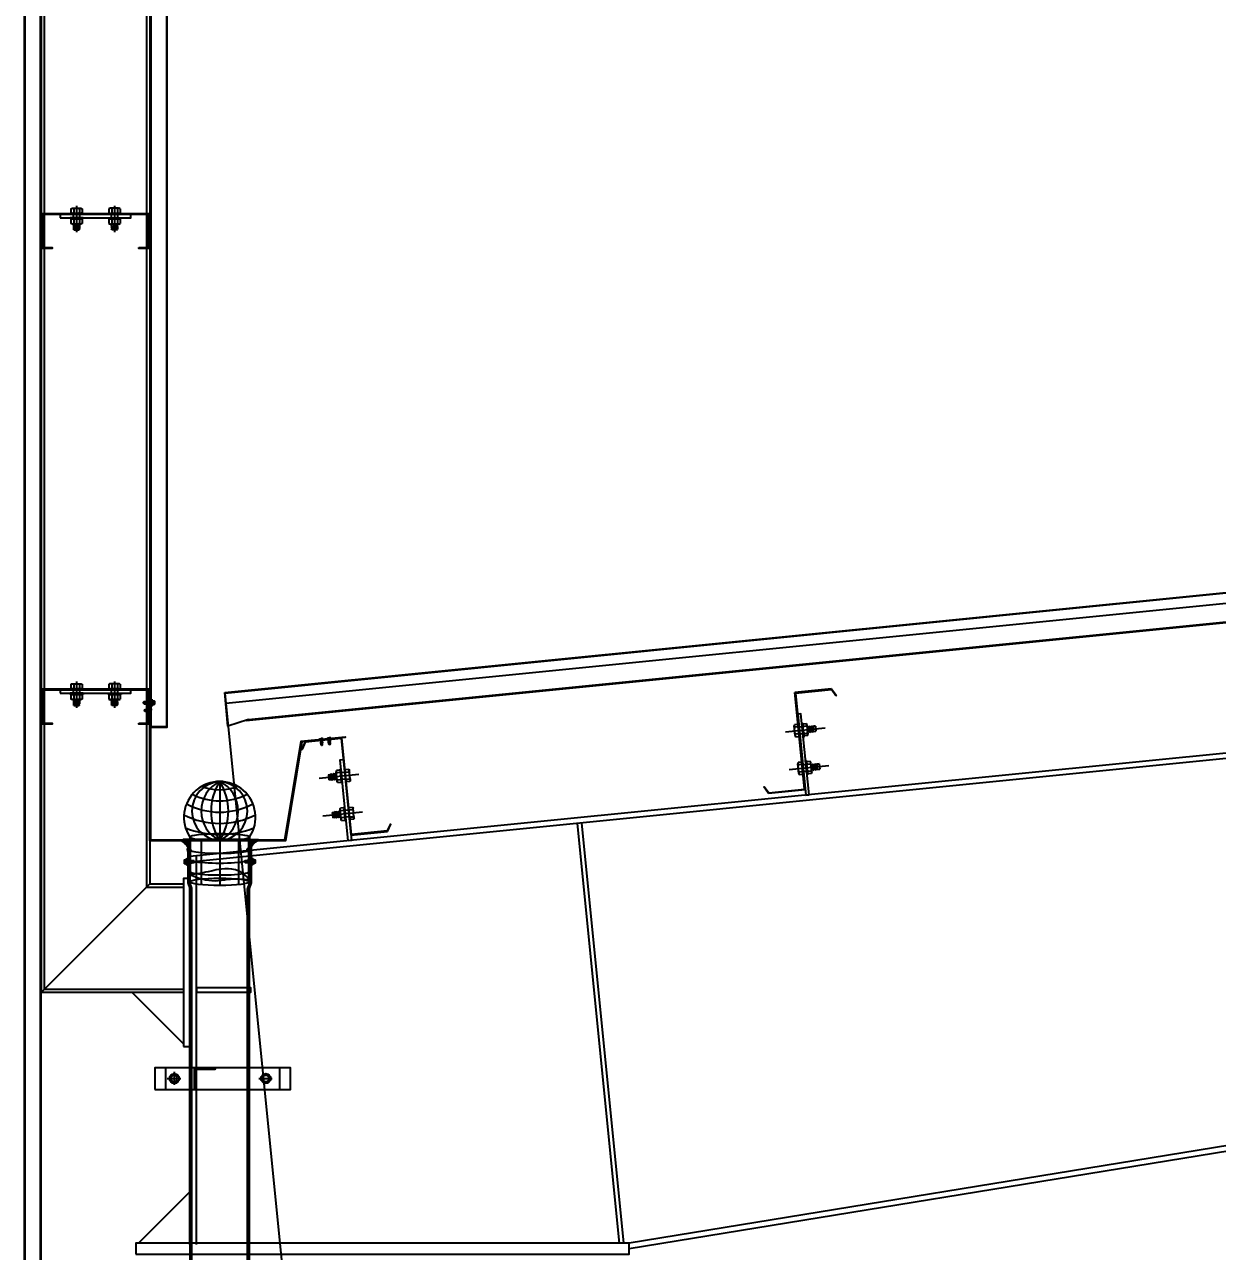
# Model space of a CAD drawing. Header units: inches. Extents: x 315041 to 662841, y -45540 to -35018.
# Drawn here: x 331554.58 to 331576.58, y -36423.78 to -36401.16 of the extents above; entities that cross this region are included whole.
import ezdxf

# ---------------------------------------------------------------- set-up
doc = ezdxf.new("R2010")
doc.units = ezdxf.units.IN
doc.header["$MEASUREMENT"] = 0
doc.linetypes.add('CENTER2', pattern=[28.575, 19.05, -3.175, 3.175, -3.175])
doc.linetypes.add('DASHED2', pattern=[9.525, 6.35, -3.175])
for name, color, linetype in [('2', 2, 'Continuous'), ('251', 251, 'Continuous'), ('2NET-VE', 8, 'Continuous'), ('3', 3, 'Continuous'), ('5', 5, 'Continuous'), ('7', 7, 'Continuous'), ('8', 8, 'Continuous'), ('DIM', 8, 'Continuous'), ('DOWNPOUT', 52, 'Continuous'), ('flashing', 6, 'Continuous'), ('GIANG', 1, 'Continuous'), ('ROOFING', 4, 'Continuous'), ('STRUCTURE', 1, 'Continuous')]:
    doc.layers.add(name, color=color, linetype=linetype)
doc.styles.add('ST1', font='times.ttf', dxfattribs={"width": 0.7})
doc.dimstyles.new('100', dxfattribs={"dimtxt": 3, "dimasz": 1.5, "dimexe": 1, "dimexo": 0, "dimgap": 1, "dimtad": 1, "dimdec": 0, "dimlfac": 100, "dimzin": 0, "dimdsep": 46, "dimtxsty": 'ST1', "dimblk": 'OBLIQUE', "dimcen": 1, "dimdle": 1, "dimclrd": 8, "dimclre": 8, "dimclrt": 3, "dimadec": 0, "dimazin": 0, "dimtfac": 1, "dimtdec": 0, "dimtix": 1, "dimtmove": 1, "dimatfit": 3, "dimfxl": 0, "dimtfill": 1, "dimtolj": 1, "dimtzin": 0, "dimlwd": -1, "dimlwe": -1, "dimarcsym": 1})

# ---------------------------------------------------------------- blocks, each defined once
blk = doc.blocks.new('*U220')
at = {"layer": '251'}
h = blk.add_hatch(color=256, dxfattribs=at)
h.paths.add_polyline_path([(-0.053, -0.04), (-0.053, -0.043, -0.192582), (-0.048, -0.029, -0.192582), (-0.053, -0.014)])
h.paths.add_polyline_path([(-0.053, 0.014, -0.192582), (-0.048, 0.029, -0.192582), (-0.053, 0.043)])
h = blk.add_hatch(color=256, dxfattribs=at)
h.paths.add_polyline_path([(0.056, -0.04), (0.056, -0.043, -0.192582), (0.062, -0.029, -0.192582), (0.056, -0.014)])
h.paths.add_polyline_path([(0.056, 0.014, -0.192582), (0.062, 0.029, -0.192582), (0.056, 0.043)])
at = {"layer": '5', "linetype": 'CENTER2', "ltscale": 0.2}
blk.add_line((-0.077, 0), (0.194, 0), dxfattribs=at)
at = {"layer": '8'}
for p, q in [((-0.053, 0.04), (-0.053, -0.04)), ((-0.048, 0.058), (-0.006, 0.058)), ((-0.048, 0.029), (-0.006, 0.029)), ((0, 0.043), (0, -0.043)), ((0.044, 0.033), (0, 0.033)), ((0.044, -0.066), (0.044, 0.066)), ((0.044, 0.066), (0.056, 0.066)), ((0.056, -0.066), (0.056, 0.066)), ((0.056, 0.04), (0.056, -0.04)), ((0.062, 0.058), (0.103, 0.058)), ((0.062, 0.029), (0.103, 0.029)), ((0.109, 0.043), (0.109, -0.043)), ((0.117, 0.033), (0.109, 0.033)), ((0.121, 0.027), (0.117, 0.033)), ((0.117, 0.033), (0.117, -0.017)), ((0.117, -0.017), (0.121, 0.027)), ((0.127, 0.033), (0.121, 0.027)), ((0.131, 0.027), (0.127, 0.033)), ((0.164, 0.03), (0.161, 0.027)), ((0.169, 0.027), (0.164, 0.03)), ((0.166, -0.027), (0.167, 0)), ((0.169, 0), (0.167, 0)), ((0.167, 0), (0.169, 0)), ((0.169, 0.027), (0.169, -0.027)), ((-0.048, -0.029), (-0.006, -0.029)), ((-0.048, -0.029), (-0.006, -0.029)), ((-0.048, -0.058), (-0.006, -0.058)), ((0.044, -0.033), (0, -0.033)), ((0.044, -0.066), (0.056, -0.066)), ((0.062, -0.029), (0.103, -0.029)), ((0.062, -0.029), (0.103, -0.029)), ((0.062, -0.058), (0.103, -0.058)), ((0.12, -0.033), (0.109, -0.033)), ((0.126, -0.027), (0.12, -0.033)), ((0.16, -0.033), (0.156, -0.027)), ((0.166, -0.027), (0.16, -0.033)), ((0.166, -0.027), (0.169, -0.027))]:
    blk.add_line(p, q, dxfattribs=at)
for points in [[(0.136, -0.027), (0.13, -0.033), (0.126, -0.027), (0.131, 0.027), (0.137, 0.033), (0.141, 0.027)], [(0.146, -0.027), (0.14, -0.033), (0.136, -0.027), (0.141, 0.027), (0.147, 0.033), (0.151, 0.027)], [(0.156, -0.027), (0.15, -0.033), (0.146, -0.027), (0.151, 0.027), (0.157, 0.033), (0.161, 0.027)]]:
    blk.add_lwpolyline(points, close=True, dxfattribs=at)
for centre, start, end in [((-0.032, 0.043), 136.3972, 223.6028), ((-0.032, 0.014), 136.3972, 180), ((-0.021, 0.043), 316.3972, 43.6028), ((-0.021, 0.014), 0, 43.6028), ((0.077, 0.043), 136.3972, 223.6028), ((0.077, 0.014), 136.3972, 180), ((0.088, 0.043), 316.3972, 43.6028), ((0.088, 0.014), 0, 43.6028), ((-0.032, -0.014), 180, 223.6028), ((-0.032, -0.043), 136.3972, 223.6028), ((-0.021, -0.014), 316.3972, 0), ((-0.021, -0.043), 316.3972, 43.6028), ((0.077, -0.014), 180, 223.6028), ((0.077, -0.043), 136.3972, 223.6028), ((0.088, -0.014), 316.3972, 0), ((0.088, -0.043), 316.3972, 43.6028)]:
    blk.add_arc(centre, 0.0209, start, end, dxfattribs=at)
blk = doc.blocks.new('*U221')
at = {"layer": '251'}
h = blk.add_hatch(color=256, dxfattribs=at)
h.paths.add_polyline_path([(-0.053, -0.04), (-0.053, -0.043, -0.192582), (-0.048, -0.029, -0.192582), (-0.053, -0.014)])
h.paths.add_polyline_path([(-0.053, 0.014, -0.192582), (-0.048, 0.029, -0.192582), (-0.053, 0.043)])
h = blk.add_hatch(color=256, dxfattribs=at)
h.paths.add_polyline_path([(0.056, -0.04), (0.056, -0.043, -0.192582), (0.062, -0.029, -0.192582), (0.056, -0.014)])
h.paths.add_polyline_path([(0.056, 0.014, -0.192582), (0.062, 0.029, -0.192582), (0.056, 0.043)])
at = {"layer": '5', "linetype": 'CENTER2', "ltscale": 0.2}
blk.add_line((-0.077, 0), (0.194, 0), dxfattribs=at)
at = {"layer": '8'}
for p, q in [((-0.053, 0.04), (-0.053, -0.04)), ((-0.048, 0.058), (-0.006, 0.058)), ((-0.048, 0.029), (-0.006, 0.029)), ((0, 0.043), (0, -0.043)), ((0.044, 0.033), (0, 0.033)), ((0.044, -0.066), (0.044, 0.066)), ((0.044, 0.066), (0.056, 0.066)), ((0.056, -0.066), (0.056, 0.066)), ((0.056, 0.04), (0.056, -0.04)), ((0.062, 0.058), (0.103, 0.058)), ((0.062, 0.029), (0.103, 0.029)), ((0.109, 0.043), (0.109, -0.043)), ((0.117, 0.033), (0.109, 0.033)), ((0.121, 0.027), (0.117, 0.033)), ((0.117, 0.033), (0.117, -0.017)), ((0.117, -0.017), (0.121, 0.027)), ((0.127, 0.033), (0.121, 0.027)), ((0.131, 0.027), (0.127, 0.033)), ((0.164, 0.03), (0.161, 0.027)), ((0.169, 0.027), (0.164, 0.03)), ((0.166, -0.027), (0.167, 0)), ((0.169, 0), (0.167, 0)), ((0.167, 0), (0.169, 0)), ((0.169, 0.027), (0.169, -0.027)), ((-0.048, -0.029), (-0.006, -0.029)), ((-0.048, -0.029), (-0.006, -0.029)), ((-0.048, -0.058), (-0.006, -0.058)), ((0.044, -0.033), (0, -0.033)), ((0.044, -0.066), (0.056, -0.066)), ((0.062, -0.029), (0.103, -0.029)), ((0.062, -0.029), (0.103, -0.029)), ((0.062, -0.058), (0.103, -0.058)), ((0.12, -0.033), (0.109, -0.033)), ((0.126, -0.027), (0.12, -0.033)), ((0.16, -0.033), (0.156, -0.027)), ((0.166, -0.027), (0.16, -0.033)), ((0.166, -0.027), (0.169, -0.027))]:
    blk.add_line(p, q, dxfattribs=at)
for points in [[(0.136, -0.027), (0.13, -0.033), (0.126, -0.027), (0.131, 0.027), (0.137, 0.033), (0.141, 0.027)], [(0.146, -0.027), (0.14, -0.033), (0.136, -0.027), (0.141, 0.027), (0.147, 0.033), (0.151, 0.027)], [(0.156, -0.027), (0.15, -0.033), (0.146, -0.027), (0.151, 0.027), (0.157, 0.033), (0.161, 0.027)]]:
    blk.add_lwpolyline(points, close=True, dxfattribs=at)
for centre, start, end in [((-0.032, 0.043), 136.3972, 223.6028), ((-0.032, 0.014), 136.3972, 180), ((-0.021, 0.043), 316.3972, 43.6028), ((-0.021, 0.014), 0, 43.6028), ((0.077, 0.043), 136.3972, 223.6028), ((0.077, 0.014), 136.3972, 180), ((0.088, 0.043), 316.3972, 43.6028), ((0.088, 0.014), 0, 43.6028), ((-0.032, -0.014), 180, 223.6028), ((-0.032, -0.043), 136.3972, 223.6028), ((-0.021, -0.014), 316.3972, 0), ((-0.021, -0.043), 316.3972, 43.6028), ((0.077, -0.014), 180, 223.6028), ((0.077, -0.043), 136.3972, 223.6028), ((0.088, -0.014), 316.3972, 0), ((0.088, -0.043), 316.3972, 43.6028)]:
    blk.add_arc(centre, 0.0209, start, end, dxfattribs=at)
blk = doc.blocks.new('*U222')
at = {"layer": '251'}
h = blk.add_hatch(color=256, dxfattribs=at)
h.paths.add_polyline_path([(-0.053, -0.04), (-0.053, -0.043, -0.192582), (-0.048, -0.029, -0.192582), (-0.053, -0.014)])
h.paths.add_polyline_path([(-0.053, 0.014, -0.192582), (-0.048, 0.029, -0.192582), (-0.053, 0.043)])
h = blk.add_hatch(color=256, dxfattribs=at)
h.paths.add_polyline_path([(0.056, -0.04), (0.056, -0.043, -0.192582), (0.062, -0.029, -0.192582), (0.056, -0.014)])
h.paths.add_polyline_path([(0.056, 0.014, -0.192582), (0.062, 0.029, -0.192582), (0.056, 0.043)])
at = {"layer": '5', "linetype": 'CENTER2', "ltscale": 0.2}
blk.add_line((-0.077, 0), (0.194, 0), dxfattribs=at)
at = {"layer": '8'}
for p, q in [((-0.053, 0.04), (-0.053, -0.04)), ((-0.048, 0.058), (-0.006, 0.058)), ((-0.048, 0.029), (-0.006, 0.029)), ((0, 0.043), (0, -0.043)), ((0.044, 0.033), (0, 0.033)), ((0.044, -0.066), (0.044, 0.066)), ((0.044, 0.066), (0.056, 0.066)), ((0.056, -0.066), (0.056, 0.066)), ((0.056, 0.04), (0.056, -0.04)), ((0.062, 0.058), (0.103, 0.058)), ((0.062, 0.029), (0.103, 0.029)), ((0.109, 0.043), (0.109, -0.043)), ((0.117, 0.033), (0.109, 0.033)), ((0.121, 0.027), (0.117, 0.033)), ((0.117, 0.033), (0.117, -0.017)), ((0.117, -0.017), (0.121, 0.027)), ((0.127, 0.033), (0.121, 0.027)), ((0.131, 0.027), (0.127, 0.033)), ((0.164, 0.03), (0.161, 0.027)), ((0.169, 0.027), (0.164, 0.03)), ((0.166, -0.027), (0.167, 0)), ((0.169, 0), (0.167, 0)), ((0.167, 0), (0.169, 0)), ((0.169, 0.027), (0.169, -0.027)), ((-0.048, -0.029), (-0.006, -0.029)), ((-0.048, -0.029), (-0.006, -0.029)), ((-0.048, -0.058), (-0.006, -0.058)), ((0.044, -0.033), (0, -0.033)), ((0.044, -0.066), (0.056, -0.066)), ((0.062, -0.029), (0.103, -0.029)), ((0.062, -0.029), (0.103, -0.029)), ((0.062, -0.058), (0.103, -0.058)), ((0.12, -0.033), (0.109, -0.033)), ((0.126, -0.027), (0.12, -0.033)), ((0.16, -0.033), (0.156, -0.027)), ((0.166, -0.027), (0.16, -0.033)), ((0.166, -0.027), (0.169, -0.027))]:
    blk.add_line(p, q, dxfattribs=at)
for points in [[(0.136, -0.027), (0.13, -0.033), (0.126, -0.027), (0.131, 0.027), (0.137, 0.033), (0.141, 0.027)], [(0.146, -0.027), (0.14, -0.033), (0.136, -0.027), (0.141, 0.027), (0.147, 0.033), (0.151, 0.027)], [(0.156, -0.027), (0.15, -0.033), (0.146, -0.027), (0.151, 0.027), (0.157, 0.033), (0.161, 0.027)]]:
    blk.add_lwpolyline(points, close=True, dxfattribs=at)
for centre, start, end in [((-0.032, 0.043), 136.3972, 223.6028), ((-0.032, 0.014), 136.3972, 180), ((-0.021, 0.043), 316.3972, 43.6028), ((-0.021, 0.014), 0, 43.6028), ((0.077, 0.043), 136.3972, 223.6028), ((0.077, 0.014), 136.3972, 180), ((0.088, 0.043), 316.3972, 43.6028), ((0.088, 0.014), 0, 43.6028), ((-0.032, -0.014), 180, 223.6028), ((-0.032, -0.043), 136.3972, 223.6028), ((-0.021, -0.014), 316.3972, 0), ((-0.021, -0.043), 316.3972, 43.6028), ((0.077, -0.014), 180, 223.6028), ((0.077, -0.043), 136.3972, 223.6028), ((0.088, -0.014), 316.3972, 0), ((0.088, -0.043), 316.3972, 43.6028)]:
    blk.add_arc(centre, 0.0209, start, end, dxfattribs=at)
blk = doc.blocks.new('*U223')
at = {"layer": '251'}
h = blk.add_hatch(color=256, dxfattribs=at)
h.paths.add_polyline_path([(-0.053, -0.04), (-0.053, -0.043, -0.192582), (-0.048, -0.029, -0.192582), (-0.053, -0.014)])
h.paths.add_polyline_path([(-0.053, 0.014, -0.192582), (-0.048, 0.029, -0.192582), (-0.053, 0.043)])
h = blk.add_hatch(color=256, dxfattribs=at)
h.paths.add_polyline_path([(0.056, -0.04), (0.056, -0.043, -0.192582), (0.062, -0.029, -0.192582), (0.056, -0.014)])
h.paths.add_polyline_path([(0.056, 0.014, -0.192582), (0.062, 0.029, -0.192582), (0.056, 0.043)])
at = {"layer": '5', "linetype": 'CENTER2', "ltscale": 0.2}
blk.add_line((-0.077, 0), (0.194, 0), dxfattribs=at)
at = {"layer": '8'}
for p, q in [((-0.053, 0.04), (-0.053, -0.04)), ((-0.048, 0.058), (-0.006, 0.058)), ((-0.048, 0.029), (-0.006, 0.029)), ((0, 0.043), (0, -0.043)), ((0.044, 0.033), (0, 0.033)), ((0.044, -0.066), (0.044, 0.066)), ((0.044, 0.066), (0.056, 0.066)), ((0.056, -0.066), (0.056, 0.066)), ((0.056, 0.04), (0.056, -0.04)), ((0.062, 0.058), (0.103, 0.058)), ((0.062, 0.029), (0.103, 0.029)), ((0.109, 0.043), (0.109, -0.043)), ((0.117, 0.033), (0.109, 0.033)), ((0.121, 0.027), (0.117, 0.033)), ((0.117, 0.033), (0.117, -0.017)), ((0.117, -0.017), (0.121, 0.027)), ((0.127, 0.033), (0.121, 0.027)), ((0.131, 0.027), (0.127, 0.033)), ((0.164, 0.03), (0.161, 0.027)), ((0.169, 0.027), (0.164, 0.03)), ((0.166, -0.027), (0.167, 0)), ((0.169, 0), (0.167, 0)), ((0.167, 0), (0.169, 0)), ((0.169, 0.027), (0.169, -0.027)), ((-0.048, -0.029), (-0.006, -0.029)), ((-0.048, -0.029), (-0.006, -0.029)), ((-0.048, -0.058), (-0.006, -0.058)), ((0.044, -0.033), (0, -0.033)), ((0.044, -0.066), (0.056, -0.066)), ((0.062, -0.029), (0.103, -0.029)), ((0.062, -0.029), (0.103, -0.029)), ((0.062, -0.058), (0.103, -0.058)), ((0.12, -0.033), (0.109, -0.033)), ((0.126, -0.027), (0.12, -0.033)), ((0.16, -0.033), (0.156, -0.027)), ((0.166, -0.027), (0.16, -0.033)), ((0.166, -0.027), (0.169, -0.027))]:
    blk.add_line(p, q, dxfattribs=at)
for points in [[(0.136, -0.027), (0.13, -0.033), (0.126, -0.027), (0.131, 0.027), (0.137, 0.033), (0.141, 0.027)], [(0.146, -0.027), (0.14, -0.033), (0.136, -0.027), (0.141, 0.027), (0.147, 0.033), (0.151, 0.027)], [(0.156, -0.027), (0.15, -0.033), (0.146, -0.027), (0.151, 0.027), (0.157, 0.033), (0.161, 0.027)]]:
    blk.add_lwpolyline(points, close=True, dxfattribs=at)
for centre, start, end in [((-0.032, 0.043), 136.3972, 223.6028), ((-0.032, 0.014), 136.3972, 180), ((-0.021, 0.043), 316.3972, 43.6028), ((-0.021, 0.014), 0, 43.6028), ((0.077, 0.043), 136.3972, 223.6028), ((0.077, 0.014), 136.3972, 180), ((0.088, 0.043), 316.3972, 43.6028), ((0.088, 0.014), 0, 43.6028), ((-0.032, -0.014), 180, 223.6028), ((-0.032, -0.043), 136.3972, 223.6028), ((-0.021, -0.014), 316.3972, 0), ((-0.021, -0.043), 316.3972, 43.6028), ((0.077, -0.014), 180, 223.6028), ((0.077, -0.043), 136.3972, 223.6028), ((0.088, -0.014), 316.3972, 0), ((0.088, -0.043), 316.3972, 43.6028)]:
    blk.add_arc(centre, 0.0209, start, end, dxfattribs=at)
blk = doc.blocks.new('HFR-1')
at = {"layer": 'STRUCTURE', "color": 1, "linetype": 'Continuous'}
for p, q in [((-5.5, 0), (5.5, 0)), ((-5.2, 0.8), (-3.4, 1.5)), ((5.2, 0.8), (3.4, 1.5)), ((-2.4, -1.2), (-3, -1.6)), ((-3, -1.6), (-2.4, -1.9)), ((-2.4, -1.9), (-3, -2.3)), ((-3, -2.3), (-2.4, -2.6)), ((-2.4, -2.6), (-3, -3)), ((-3, -3), (-2.4, -3.3)), ((-2.4, -3.3), (-3, -3.7)), ((-3, -3.7), (-2.4, -4.1)), ((-2.4, -4.1), (-3, -4.4)), ((-3, -4.4), (-2.4, -4.8)), ((-2.4, -4.8), (-3, -5.1)), ((-3, -5.1), (-2.4, -5.5)), ((-2.4, -5.5), (-3, -5.8)), ((-3, -5.8), (-2.4, -6.2)), ((-2.4, -6.2), (-3, -6.6)), ((-3, -6.6), (-2.4, -6.9)), ((-2.4, -6.9), (-3, -7.3)), ((-3, -7.3), (-2.4, -7.6)), ((-2.4, -7.6), (-3, -8)), ((-3, -8), (-2.4, -8.3)), ((-2.4, -8.3), (-3, -8.7)), ((-3, -8.7), (-2.4, -9)), ((-2.4, -9), (-3, -9.4)), ((-3, -9.4), (-2.4, -9.7)), ((-2.4, -9.7), (-3, -10.1)), ((-3, -10.1), (-2.4, -10.5)), ((-2.4, -10.5), (-3, -10.8)), ((-3, -10.8), (-2.4, -11.2)), ((-2.4, -11.2), (-3, -11.5)), ((-3, -11.5), (-2.4, -11.9)), ((-2.9, -1.6), (2.9, -1.4)), ((-2.9, -2.3), (2.9, -2.1)), ((-2.9, -3), (2.9, -2.8)), ((-2.9, -3.7), (2.9, -3.6)), ((-2.9, -4.4), (2.9, -4.3)), ((-2.9, -5.1), (2.9, -5)), ((-2.9, -5.9), (2.9, -5.7)), ((-2.9, -6.6), (2.9, -6.4)), ((-2.9, -7.3), (2.9, -7.1)), ((-2.9, -8), (2.9, -7.8)), ((-2.9, -8.7), (2.9, -8.5)), ((-2.9, -9.4), (2.9, -9.2)), ((-2.9, -10.1), (1.5, -10)), ((-2.9, -10.8), (1.3, -10.7)), ((-2.9, -11.5), (0.9, -11.4)), ((-2.5, -17.4), (-2.5, -11.8)), ((-2.5, -17.4), (-2, -16.7)), ((-2.5, -17.4), (-0.2, -19.7)), ((2.4, -1.1), (-2.4, -1.2)), ((2.4, -1.8), (-2.4, -1.9)), ((-2.4, -1.9), (2.4, -1.8)), ((-2.4, -2.6), (2.4, -2.5)), ((2.4, -2.5), (-2.4, -2.6)), ((-2.4, -3.3), (2.4, -3.2)), ((2.4, -3.2), (-2.4, -3.3)), ((-2.4, -4.1), (2.4, -3.9)), ((2.4, -3.9), (-2.4, -4.1)), ((-2.4, -4.8), (2.4, -4.6)), ((2.4, -4.6), (-2.4, -4.8)), ((-2.4, -5.5), (2.4, -5.3)), ((2.4, -5.3), (-2.4, -5.5)), ((-2.4, -6.2), (2.4, -6)), ((2.4, -6), (-2.4, -6.2)), ((-2.4, -6.9), (2.4, -6.8)), ((2.4, -6.8), (-2.4, -6.9)), ((-2.4, -7.6), (2.4, -7.5)), ((2.4, -7.5), (-2.4, -7.6)), ((-2.4, -8.3), (2.4, -8.2)), ((2.4, -8.2), (-2.4, -8.3)), ((-2.4, -9), (2.4, -8.9)), ((2.4, -8.9), (-2.4, -9)), ((-2.4, -9.7), (2.4, -9.6)), ((2.4, -9.6), (-2.4, -9.7)), ((1.4, -10.3), (-2.4, -10.5)), ((-2.4, -10.5), (1.4, -10.3)), ((-2.4, -11.2), (1.1, -11.1)), ((1.1, -11.1), (-2.4, -11.2)), ((-2.4, -11.9), (0.4, -11.8)), ((-1, -16.7), (0.2, -19.7)), ((0.1, -19.4), (1.2, -17.3)), ((0.2, -19.7), (2.5, -17.4)), ((1.6, -16.1), (2.3, -10.2)), ((2.2, -10), (2.9, -10)), ((2.2, -11), (2.4, -11)), ((2.4, -11), (2.2, -11)), ((2.2, -11.4), (2.9, -11.4)), ((2.2, -11.7), (2.4, -11.7)), ((2.4, -10.3), (2.3, -10.3)), ((2.3, -10.3), (2.4, -10.3)), ((2.3, -10.7), (2.9, -10.7)), ((2.9, -1.4), (2.4, -1.1)), ((2.4, -1.8), (2.9, -1.4)), ((2.9, -2.1), (2.4, -1.8)), ((2.4, -2.5), (2.9, -2.1)), ((2.9, -2.8), (2.4, -2.5)), ((2.4, -3.2), (2.9, -2.8)), ((2.9, -3.6), (2.4, -3.2)), ((2.4, -3.9), (2.9, -3.6)), ((2.9, -4.3), (2.4, -3.9)), ((2.4, -4.6), (2.9, -4.3)), ((2.9, -5), (2.4, -4.6)), ((2.4, -5.3), (2.9, -5)), ((2.9, -5.7), (2.4, -5.3)), ((2.4, -6), (2.9, -5.7)), ((2.9, -6.4), (2.4, -6)), ((2.4, -6.8), (2.9, -6.4)), ((2.9, -7.1), (2.4, -6.8)), ((2.4, -7.5), (2.9, -7.1)), ((2.9, -7.8), (2.4, -7.5)), ((2.4, -8.2), (2.9, -7.8)), ((2.9, -8.5), (2.4, -8.2)), ((2.4, -8.9), (2.9, -8.5)), ((2.9, -9.2), (2.4, -8.9)), ((2.4, -9.6), (2.9, -9.2)), ((2.9, -10), (2.4, -9.6)), ((2.4, -10.3), (2.9, -10)), ((2.9, -10.7), (2.4, -10.3)), ((2.4, -11), (2.9, -10.7)), ((2.9, -11.4), (2.4, -11)), ((2.4, -11.7), (2.9, -11.4)), ((2.5, -17.4), (2.5, -11.7))]:
    blk.add_line(p, q, dxfattribs=at)
at = {"layer": 'STRUCTURE', "color": 1, "linetype": 'Continuous', "ltscale": 8}
for p in [(-3.4, 1.5), (3.4, 1.5)]:
    blk.add_line(p, (0, 1.5), dxfattribs=at)
at = {"layer": 'STRUCTURE', "color": 1, "linetype": 'DASHED2'}
for p in [(-1.9, 1.5), (1.9, 1.5)]:
    blk.add_line(p, (0, 0), dxfattribs=at)
at = {"layer": 'STRUCTURE', "color": 1, "linetype": 'Continuous', "ltscale": 8}
for centre, start, end in [((-4.7, 0.2), 130.41, 194.8062), ((4.7, 0.2), 345.1938, 49.59)]:
    blk.add_arc(centre, 0.801, start, end, dxfattribs=at)
at = {"layer": 'STRUCTURE', "color": 1, "linetype": 'Continuous'}
for centre, radius, start, end in [((-7.3, -9), 9.14, 58.065, 78.8402), ((5.1, -3.8), 3.83, 84.2039, 134.3621), ((-1.5, -17.1), 0.59, 34.2302, 144.5641), ((0, -19.4), 0.331, 231.6348, 305.4287), ((-0.5, -10.1), 1.93, 296.6041, 355.3922), ((-0.6, -16), 2.2, 324.0048, 357.8268), ((1.9, -10.3), 0.444, 15.9762, 172.6971)]:
    blk.add_arc(centre, radius, start, end, dxfattribs=at)
blk = doc.blocks.new('Short_Self_drilling')
at = {"layer": 'STRUCTURE', "color": 1, "linetype": 'Continuous'}
for p, q in [((6.4, 1.7), (-6.4, 1.7)), ((5.1, 3.8), (-5.1, 3.8)), ((-2.6, 2.9), (-5.1, 2.9)), ((-3.4, 3.8), (-3.4, 6.8)), ((3, 7.2), (-3, 7.2)), ((2.6, 2.9), (-2.6, 2.9)), ((-2.1, 2.8), (-2.1, 2.9)), ((6.3, 0), (0, 0)), ((2.2, 2.8), (2.2, 2.9)), ((2.2, -0.5), (2.2, 0)), ((5.1, 2.9), (2.6, 2.9)), ((3.4, 3.8), (3.4, 6.8)), ((3, -1.2), (-2.7, -0.2)), ((3, -2.7), (-2.7, -1.8)), ((3, -4.2), (-2.7, -3.3)), ((3, -5.8), (-2.7, -4.8)), ((3, -7.3), (-2.7, -6.3)), ((-1.9, -8), (-2.7, -7.9)), ((-2.1, -1.4), (-2.1, -0.9)), ((-2.1, -2.9), (-2.1, -2.4)), ((-2.1, -4.4), (-2.1, -3.9)), ((-2.1, -6), (-2.1, -5.4)), ((-2.1, -7.5), (-2.1, -7)), ((-2.1, -12.3), (-2.1, -8.5)), ((3, -8.8), (-1.1, -8.1)), ((2.1, -12.3), (2.1, -9.1)), ((2.2, -2), (2.2, -1.5)), ((2.2, -3.6), (2.2, -3)), ((2.2, -5.1), (2.2, -4.6)), ((2.2, -6.6), (2.2, -6.1)), ((2.2, -8.1), (2.2, -7.6))]:
    blk.add_line(p, q, dxfattribs=at)
blk.add_lwpolyline([(6.4, 1.3), (6.4, 1.7), (2.1, 2.8), (-2.1, 2.8), (-6.4, 1.7), (-6.4, 1.3)], close=True, dxfattribs=at)
for points in [[(-6.4, 1.3, -0.088869), (-6.3, 0), (0, 0)], [(-0.1, 3.8), (-0.3, 6.2, 0.338878), (-3.1, 6.2), (-3.3, 3.8)], [(3.3, 3.8), (3.1, 6.2, 0.338878), (0.3, 6.2), (0.1, 3.8)], [(2.1, -12.3), (0.2, -14.2, -0.333596), (-0.2, -14.2), (-2.1, -12.3)], [(-0.1, -14), (-1, -12.2, -0.148657), (-1.4, -11.2), (-2, -7.7, -0.815006), (-1.2, -7.8, 0.150833), (-0.8, -8.7)], [(2.1, -12.3), (1.7, -11.7, 0.52242), (0.9, -11.7), (-0.2, -14.2)]]:
    blk.add_lwpolyline(points, format="xyb", dxfattribs=at)
for points in [[(3, -1.2), (2.2, -1.5), (-2.1, -0.8), (-2.7, -0.2), (-2.4, 0)], [(3, -2.7), (2.2, -3), (-2.1, -2.4), (-2.7, -1.8), (-2.1, -1.4), (2.2, -2), (3, -2.7)], [(3, -4.2), (2.2, -4.6), (-2.1, -3.9), (-2.7, -3.3), (-2.1, -2.9), (2.2, -3.6), (3, -4.2)], [(3, -5.8), (2.2, -6.1), (-2.1, -5.4), (-2.7, -4.8), (-2.1, -4.4), (2.2, -5.1), (3, -5.8)], [(3, -7.3), (2.2, -7.6), (-2.1, -7), (-2.7, -6.3), (-2.1, -6), (2.2, -6.6), (3, -7.3)], [(-1.8, -8.5), (-2.1, -8.5), (-2.7, -7.9), (-2.1, -7.5), (-1.8, -7.5)], [(-1.3, -7.6), (2.2, -8.1), (3, -8.8)], [(-1.2, 0), (2.2, -0.5), (3, -1.2)], [(3, -8.8), (2.2, -9.1), (-0.8, -8.7)]]:
    blk.add_lwpolyline(points, dxfattribs=at)
for centre, radius, start, end in [((-5, 3.3), 0.455, 109.7949, 250.2674), ((-3, 6.8), 0.429, 90.0311, 180.0311), ((3, 6.8), 0.429, 0.0311, 90.0311), ((5.1, 3.3), 0.435, 279.7276, 80.3347), ((10, 0.2), 3.74, 162.2963, 182.6103)]:
    blk.add_arc(centre, radius, start, end, dxfattribs=at)
blk = doc.blocks.new('*U235')
at = {"layer": '2NET-VE', "ltscale": 0.5}
for p, q in [((0, 8.3), (9.5, 8.3)), ((22.9, 7.4), (22.9, 7.4)), ((0, -8.3), (9.5, -8.3)), ((22.9, -7.4), (22.9, -7.4))]:
    blk.add_line(p, q, dxfattribs=at)
at = {"layer": '7', "linetype": 'Continuous'}
for p, q in [((21.9, 6.4), (23.1, 7.7)), ((22.3, -6.4), (23.8, 6.4)), ((23.1, 7.7), (23.8, 6.4)), ((23.8, 6.4), (25.1, 7.7)), ((24.3, -6.4), (25.8, 6.4)), ((25.1, 7.7), (25.8, 6.4)), ((25.8, 6.4), (27, 7.7)), ((26.2, -6.4), (27.7, 6.4)), ((27, 7.7), (27.7, 6.4)), ((27.7, 6.4), (28.9, 7.7)), ((28.1, -6.4), (29.6, 6.4)), ((28.9, 7.7), (29.6, 6.4)), ((29.6, 6.4), (30.9, 7.7)), ((30.1, -6.4), (31.6, 6.4)), ((30.1, -6.4), (31.6, 6.4)), ((30.9, 7.7), (31.6, 6.4)), ((31.6, 6.4), (32.8, 7.7)), ((32, -6.4), (33.5, 6.4)), ((32.8, 7.7), (33.5, 6.4)), ((33.5, 6.4), (34.7, 7.7)), ((33.9, -6.4), (35.4, 6.4)), ((33.9, -6.4), (35.4, 6.4)), ((33.9, -6.4), (35.4, 6.4)), ((34.7, 7.7), (35.4, 6.4)), ((35.4, 6.4), (36.7, 7.7)), ((35.9, -6.4), (37.4, 6.4)), ((36.7, 7.7), (37.4, 6.4)), ((41.9, 6.4), (37.4, 6.4)), ((41.9, 6.4), (41.9, -6.4)), ((22.1, -6.4), (21.7, -6.4)), ((22.3, -6.4), (21.9, -6.4)), ((22.3, -6.4), (23.1, -7.7)), ((23.1, -7.7), (24.3, -6.4)), ((24.3, -6.4), (25, -7.7)), ((25, -7.7), (26.2, -6.4)), ((26.2, -6.4), (26.9, -7.7)), ((26.9, -7.7), (28.1, -6.4)), ((28.1, -6.4), (28.9, -7.7)), ((28.9, -7.7), (30.1, -6.4)), ((30.1, -6.4), (30.8, -7.7)), ((30.8, -7.7), (32, -6.4)), ((32, -6.4), (32.7, -7.7)), ((32.7, -7.7), (33.9, -6.4)), ((33.9, -6.4), (34.7, -7.7)), ((34.7, -7.7), (35.9, -6.4)), ((35.9, -6.4), (41.9, -6.4))]:
    blk.add_line(p, q, dxfattribs=at)
at = {"layer": '8', "linetype": 'Continuous'}
for p, q in [((-10.2, 8.8), (-10.2, 11.9)), ((-10.2, -11.9), (-10.2, 11.9)), ((-0.9, 14.9), (-9.3, 14.9)), ((-1.4, 8.8), (-8.9, 8.8)), ((0, 8.8), (0, 11.9)), ((0, -11.9), (0, 11.9)), ((9.5, -17.6), (9.5, 17.6)), ((9.5, 17.6), (11.4, 17.6)), ((11.4, -17.6), (11.4, 17.6)), ((11.4, 8.8), (11.4, 11.9)), ((11.4, -11.9), (11.4, 11.9)), ((12.3, 14.9), (20.7, 14.9)), ((12.8, 8.8), (20.3, 8.8)), ((21.7, 8.8), (21.7, 11.9)), ((21.7, -11.9), (21.7, 11.9)), ((-10.2, -8.8), (-10.2, -11.9)), ((-9.3, -14.9), (-0.9, -14.9)), ((-1.4, -8.8), (-8.9, -8.8)), ((0, -8.8), (0, -11.9)), ((9.5, -17.6), (11.4, -17.6)), ((11.4, -8.8), (11.4, -11.9)), ((20.7, -14.9), (12.3, -14.9)), ((12.8, -8.8), (20.3, -8.8)), ((21.7, -8.8), (21.7, -11.9))]:
    blk.add_line(p, q, dxfattribs=at)
at = {"layer": '8', "ltscale": 10}
blk.add_line((-32.8, 0), (65.5, 0), dxfattribs=at)
at = {"layer": '8', "linetype": 'Continuous'}
for centre, radius, start, end in [((-4.7, 11.9), 5.58, 146.602, 180), ((-6.1, 11.9), 4.1, 180, 228.5476), ((-6.1, 5.7), 4.1, 131.4524, 180), ((-4.1, 11.9), 4.1, 311.4524, 0), ((-4.1, 5.7), 4.1, 0, 48.5476), ((-5.6, 11.9), 5.58, 0, 33.398), ((17, 11.9), 5.58, 146.602, 180), ((15.5, 11.9), 4.1, 180, 228.5476), ((15.5, 5.7), 4.1, 131.4524, 180), ((17.6, 11.9), 4.1, 311.4524, 0), ((17.6, 5.7), 4.1, 0, 48.5476), ((16.1, 11.9), 5.58, 0, 33.398), ((-6.1, -5.7), 4.1, 180, 228.5476), ((-6.1, -11.9), 4.1, 131.4524, 180), ((-4.7, -11.9), 5.58, 180, 213.398), ((-4.1, -5.7), 4.1, 311.4524, 0), ((-4.1, -11.9), 4.1, 0, 48.5476), ((-5.6, -11.9), 5.58, 326.602, 0), ((15.5, -5.7), 4.1, 180, 228.5476), ((15.5, -11.9), 4.1, 131.4524, 180), ((17, -11.9), 5.58, 180, 213.398), ((17.6, -5.7), 4.1, 311.4524, 0), ((17.6, -11.9), 4.1, 0, 48.5476), ((16.1, -11.9), 5.58, 326.602, 0)]:
    blk.add_arc(centre, radius, start, end, dxfattribs=at)
blk = doc.blocks.new('*U234')
at = {"layer": '2NET-VE', "ltscale": 0.5}
for p, q in [((0, 8.3), (9.5, 8.3)), ((22.9, 7.4), (22.9, 7.4)), ((0, -8.3), (9.5, -8.3)), ((22.9, -7.4), (22.9, -7.4))]:
    blk.add_line(p, q, dxfattribs=at)
at = {"layer": '7', "linetype": 'Continuous'}
for p, q in [((21.9, 6.4), (23.1, 7.7)), ((22.3, -6.4), (23.8, 6.4)), ((23.1, 7.7), (23.8, 6.4)), ((23.8, 6.4), (25.1, 7.7)), ((24.3, -6.4), (25.8, 6.4)), ((25.1, 7.7), (25.8, 6.4)), ((25.8, 6.4), (27, 7.7)), ((26.2, -6.4), (27.7, 6.4)), ((27, 7.7), (27.7, 6.4)), ((27.7, 6.4), (28.9, 7.7)), ((28.1, -6.4), (29.6, 6.4)), ((28.9, 7.7), (29.6, 6.4)), ((29.6, 6.4), (30.9, 7.7)), ((30.1, -6.4), (31.6, 6.4)), ((30.1, -6.4), (31.6, 6.4)), ((30.9, 7.7), (31.6, 6.4)), ((31.6, 6.4), (32.8, 7.7)), ((32, -6.4), (33.5, 6.4)), ((32.8, 7.7), (33.5, 6.4)), ((33.5, 6.4), (34.7, 7.7)), ((33.9, -6.4), (35.4, 6.4)), ((33.9, -6.4), (35.4, 6.4)), ((33.9, -6.4), (35.4, 6.4)), ((34.7, 7.7), (35.4, 6.4)), ((35.4, 6.4), (36.7, 7.7)), ((35.9, -6.4), (37.4, 6.4)), ((36.7, 7.7), (37.4, 6.4)), ((41.9, 6.4), (37.4, 6.4)), ((41.9, 6.4), (41.9, -6.4)), ((22.1, -6.4), (21.7, -6.4)), ((22.3, -6.4), (21.9, -6.4)), ((22.3, -6.4), (23.1, -7.7)), ((23.1, -7.7), (24.3, -6.4)), ((24.3, -6.4), (25, -7.7)), ((25, -7.7), (26.2, -6.4)), ((26.2, -6.4), (26.9, -7.7)), ((26.9, -7.7), (28.1, -6.4)), ((28.1, -6.4), (28.9, -7.7)), ((28.9, -7.7), (30.1, -6.4)), ((30.1, -6.4), (30.8, -7.7)), ((30.8, -7.7), (32, -6.4)), ((32, -6.4), (32.7, -7.7)), ((32.7, -7.7), (33.9, -6.4)), ((33.9, -6.4), (34.7, -7.7)), ((34.7, -7.7), (35.9, -6.4)), ((35.9, -6.4), (41.9, -6.4))]:
    blk.add_line(p, q, dxfattribs=at)
at = {"layer": '8', "linetype": 'Continuous'}
for p, q in [((-10.2, 8.8), (-10.2, 11.9)), ((-10.2, -11.9), (-10.2, 11.9)), ((-0.9, 14.9), (-9.3, 14.9)), ((-1.4, 8.8), (-8.9, 8.8)), ((0, 8.8), (0, 11.9)), ((0, -11.9), (0, 11.9)), ((9.5, -17.6), (9.5, 17.6)), ((9.5, 17.6), (11.4, 17.6)), ((11.4, -17.6), (11.4, 17.6)), ((11.4, 8.8), (11.4, 11.9)), ((11.4, -11.9), (11.4, 11.9)), ((12.3, 14.9), (20.7, 14.9)), ((12.8, 8.8), (20.3, 8.8)), ((21.7, 8.8), (21.7, 11.9)), ((21.7, -11.9), (21.7, 11.9)), ((-10.2, -8.8), (-10.2, -11.9)), ((-9.3, -14.9), (-0.9, -14.9)), ((-1.4, -8.8), (-8.9, -8.8)), ((0, -8.8), (0, -11.9)), ((9.5, -17.6), (11.4, -17.6)), ((11.4, -8.8), (11.4, -11.9)), ((20.7, -14.9), (12.3, -14.9)), ((12.8, -8.8), (20.3, -8.8)), ((21.7, -8.8), (21.7, -11.9))]:
    blk.add_line(p, q, dxfattribs=at)
at = {"layer": '8', "ltscale": 10}
blk.add_line((-32.8, 0), (65.5, 0), dxfattribs=at)
at = {"layer": '8', "linetype": 'Continuous'}
for centre, radius, start, end in [((-4.7, 11.9), 5.58, 146.602, 180), ((-6.1, 11.9), 4.1, 180, 228.5476), ((-6.1, 5.7), 4.1, 131.4524, 180), ((-4.1, 11.9), 4.1, 311.4524, 0), ((-4.1, 5.7), 4.1, 0, 48.5476), ((-5.6, 11.9), 5.58, 0, 33.398), ((17, 11.9), 5.58, 146.602, 180), ((15.5, 11.9), 4.1, 180, 228.5476), ((15.5, 5.7), 4.1, 131.4524, 180), ((17.6, 11.9), 4.1, 311.4524, 0), ((17.6, 5.7), 4.1, 0, 48.5476), ((16.1, 11.9), 5.58, 0, 33.398), ((-6.1, -5.7), 4.1, 180, 228.5476), ((-6.1, -11.9), 4.1, 131.4524, 180), ((-4.7, -11.9), 5.58, 180, 213.398), ((-4.1, -5.7), 4.1, 311.4524, 0), ((-4.1, -11.9), 4.1, 0, 48.5476), ((-5.6, -11.9), 5.58, 326.602, 0), ((15.5, -5.7), 4.1, 180, 228.5476), ((15.5, -11.9), 4.1, 131.4524, 180), ((17, -11.9), 5.58, 180, 213.398), ((17.6, -5.7), 4.1, 311.4524, 0), ((17.6, -11.9), 4.1, 0, 48.5476), ((16.1, -11.9), 5.58, 326.602, 0)]:
    blk.add_arc(centre, radius, start, end, dxfattribs=at)
blk = doc.blocks.new('XM150')
at = {"layer": '2', "ltscale": 0.015}
for p, q in [((68.9, 180), (0.9, 180)), ((0.9, 1.1), (0.9, 180)), ((2, 178.9), (2, 0)), ((2, 178.9), (68.3, 178.9)), ((75.4, 166.5), (68.3, 178.9)), ((68.9, 180), (76.4, 167)), ((76.4, 167), (75.4, 166.5)), ((-73.5, 13), (-72.5, 13.5)), ((-66, 0), (-73.5, 13)), ((-72.5, 13.5), (-65.4, 1.1)), ((2, 0), (-66, 0)), ((-65.4, 1.1), (0.9, 1.1))]:
    blk.add_line(p, q, dxfattribs=at)
at = {"layer": '5'}
blk.add_lwpolyline([(8, -10), (8, 140), (2, 140), (2, -10), (8, -10)], close=True, dxfattribs=at)
at = {"layer": 'GIANG', "xscale": 0.7499999999999999, "yscale": 0.7499999999999999, "zscale": 0.7499999999999999}
for name, p in [('*U235', (0.9, 110)), ('*U234', (0.9, 40))]:
    blk.add_blockref(name, p, dxfattribs=at)
blk = doc.blocks.new('*U240')
at = {"layer": '2', "xscale": 0.008333333333333337, "yscale": 0.008333333333333337, "zscale": 0.008333333333333337, "rotation": 8.530765610063296}
blk.add_blockref('XM150', (0.118, -0.699), dxfattribs=at)
blk = doc.blocks.new('*U241')
at = {"layer": '2', "color": 0, "linetype": 'ByBlock', "lineweight": -2, "transparency": 16777216}
blk.add_blockref('*U240', (0, 0), dxfattribs=at)
blk = doc.blocks.new('RIVET')
at = {"color": 8}
for p, q in [((-3.9, 1.1), (-4.2, 0)), ((-4.2, 0), (-3.9, -1.1)), ((-3.9, -1.1), (-3.9, 1.1)), ((-3.5, -1.3), (-3.5, 1.3)), ((-1, -1.2), (-1, 1.3)), ((-1, 1.3), (-0.1, 1.3)), ((0, 1.3), (0, 2.4)), ((0, -1.3), (0, 1.3)), ((0.1, 2.5), (0.1, 2.5)), ((0.1, 2.5), (0.7, 1.4)), ((0.1, -2.5), (0.1, 2.5)), ((0.7, 1.1), (0.7, -1.1)), ((0.9, 0.7), (0.7, 0.7)), ((0.9, -0.7), (0.9, 0.7)), ((-0.1, -1.2), (-1, -1.2)), ((0, -2.4), (0, -1.3)), ((0.7, -1.4), (0.1, -2.5)), ((0.1, -2.5), (0.1, -2.5)), ((0.9, -0.7), (0.7, -0.7))]:
    blk.add_line(p, q, dxfattribs=at)
for centre, radius, start, end in [((-3.4, 0.7), 0.634, 101.5667, 142.2309), ((-2.5, -0.1), 1.78, 64.6352, 125.2369), ((-0.9, 3), 1.71, 240.4783, 268.3625), ((-0.1, 1.3), 0.0625, 270, 0), ((0.1, 2.4), 0.0625, 90, 180), ((0.1, 2.4), 0.0625, 26.5651, 90), ((0.1, 1.1), 0.625, 0, 26.5651), ((5.4, 0.6), 4.45, 179.0778, 187.9518), ((5.8, -0.6), 4.85, 172.415, 180.5555), ((-3.4, -0.7), 0.634, 217.7691, 258.4333), ((-2.5, 0.1), 1.78, 234.7631, 295.3648), ((-0.9, -3), 1.71, 91.6375, 119.5217), ((-0.1, -1.3), 0.0625, 0, 90), ((0.1, -2.4), 0.0625, 180, 270), ((0.1, -2.4), 0.0625, 270, 333.4349), ((0.1, -1.1), 0.625, 333.4349, 0)]:
    blk.add_arc(centre, radius, start, end, dxfattribs=at)
blk = doc.blocks.new('A$C074D4DC8')
at = {"color": 9}
for p, q in [((80, 232.2), (80, 100)), ((13.2, 108.1), (13.2, 8.1)), ((38.4, 101.8), (38.4, 1.8)), ((80, 100), (80, 0)), ((121.6, 101.8), (121.6, 1.8)), ((146.8, 108.1), (146.8, 8.1))]:
    blk.add_line(p, q, dxfattribs=at)
for centre, radius, start, end in [((80, 152.2), 80, 326.5995, 213.4005), ((84.2, 166.1), 66.2, 93.6886, 266.3114), ((112.4, 166.1), 73.6, 116.1115, 243.8885), ((80, 318.7), 105, 247.6912, 292.3088), ((183.7, 166.1), 123, 147.491, 212.509), ((-23.7, 166.1), 123, 327.491, 32.509), ((47.6, 166.1), 73.6, 296.1115, 63.8885), ((75.7, 166.1), 66.2, 273.6886, 86.3114), ((80, 318.7), 130, 241.9999, 298.0001), ((80, 318.7), 155, 241.4707, 298.5293), ((80, 318.7), 180, 243.6718, 296.3282), ((80, 318.7), 205, 248.1186, 291.8814)]:
    blk.add_arc(centre, radius, start, end, dxfattribs=at)
for centre in [(80, 108.1), (80, 8.1)]:
    blk.add_ellipse(centre, major_axis=(-66.8, 0), ratio=0.12167, dxfattribs=at)
for centre in [(80, 79.9), (80, 58.1), (80, 31.6)]:
    blk.add_ellipse(centre, major_axis=(-66.8, 0), ratio=0.12167, start_param=0, end_param=3.141593, dxfattribs=at)
blk = doc.blocks.new('PHEU THU NUOC')
at = {"color": 8}
blk.add_line((312268.65, -34593.71), (312298.08, -34593.71), dxfattribs=at)
for points in [[(312268.65, -34613.62), (312268.65, -34593.71), (312264, -34593.71), (312264, -34593.95), (312268.41, -34593.95), (312268.41, -34613.9)], [(312298.08, -34611.73), (312298.08, -34593.71), (312301.66, -34593.71), (312301.66, -34593.95), (312298.32, -34593.95), (312298.32, -34611.77)]]:
    blk.add_lwpolyline(points, dxfattribs=at)
blk.add_open_spline([(312268.41, -34613.9), (312273.09, -34608.52), (312281.23, -34607.66), (312290.79, -34610.54), (312296.65, -34611.33), (312298.32, -34611.55)], degree=3, knots=[0, 0, 0, 0, 20.015853, 34.788778, 40.675458, 40.675458, 40.675458, 40.675458], dxfattribs=at)
blk.add_spline([(312298.32, -34611.55), (312285.73, -34614.49), (312279.24, -34613.76), (312268.41, -34613.9)], degree=3, dxfattribs=at)
blk = doc.blocks.new('*U238')
at = {"layer": '2', "xscale": 0.008333333333333335, "yscale": 0.008333333333333335, "zscale": 0.008333333333333335, "rotation": 5.710593137616317}
blk.add_blockref('XM150', (0.083, -0.704), dxfattribs=at)
blk = doc.blocks.new('*U239')
at = {"layer": 'DIM', "color": 0, "linetype": 'ByBlock', "lineweight": -2, "transparency": 16777216}
blk.add_blockref('*U238', (-89.553, -8.955), dxfattribs=at)
blk = doc.blocks.new('_Oblique')
at = {"color": 0, "linetype": 'ByBlock', "lineweight": -2}
blk.add_line((-0.5, -0.5), (0.5, 0.5), dxfattribs=at)
blk = doc.blocks.new('*D787')
at = {"color": 8, "linetype": 'Continuous', "transparency": 16777216}
for p, q in [((331623.452, -36406.959), (331625.235, -36424.764)), ((331558.275, -36413.487), (331560.058, -36431.291)), ((331558.963, -36430.396), (331626.13, -36423.669))]:
    blk.add_line(p, q, dxfattribs=at)
at = {"layer": 'Defpoints', "color": 0, "transparency": 16777216}
for p in [(331623.452, -36406.959), (331558.275, -36413.487), (331625.135, -36423.769)]:
    blk.add_point(p, dxfattribs=at)
at = {"color": 8, "transparency": 16777216, "xscale": 1.5, "yscale": 1.5, "zscale": 1.5}
for p, rotation in [((331625.135, -36423.769), 5.719278145171502), ((331559.958, -36430.296), 185.7192781451715)]:
    blk.add_blockref('_Oblique', p, dxfattribs=dict(at, rotation=rotation))
at = {"color": 3, "transparency": 16777216, "insert": (331592.294, -36424.512), "char_height": 3, "attachment_point": 5, "rotation": 5.7193, "style": 'ST1', "bg_fill": 3, "box_fill_scale": 1.25, "bg_fill_color": 256, "bg_fill_true_color": 13158600, "bg_fill_transparency": 11360224}
blk.add_mtext('\\A1;TLS1=6550MM', dxfattribs=at)

msp = doc.modelspace()

# ---------------------------------------------------------------- hatches: boundary and pattern name
h = msp.add_hatch()
h.set_pattern_fill('ANSI31', color=1, scale=0.15, style=0)
h.set_pattern_definition([(45, (321128.094796, -35250.253114), (-0.013258252147, 0.013258252147), [])])
edge = h.paths.add_edge_path()
edge.add_line((331558.1119, -36420.3943), (331557.7119, -36420.3943))
edge.add_line((331557.7119, -36420.3943), (331557.7119, -36420.7943))
edge.add_arc((331557.7119, -36420.7643), 0.03, 270, 360)
edge.add_line((331557.7419, -36420.7643), (331557.7419, -36420.4243))
edge.add_line((331557.7419, -36420.4243), (331558.0819, -36420.4243))
edge.add_arc((331558.0819, -36420.3943), 0.03, 270, 360)
at = {"layer": '2'}
h = msp.add_hatch(color=142, dxfattribs=at)
edge = h.paths.add_edge_path()
edge.add_arc((331557.259, -36416.551), 0.412, 35.51709, 56.04186)
edge.add_line((331557.4892, -36416.2092), (331557.5944, -36416.2092))
edge.add_line((331557.5944, -36416.2092), (331557.5944, -36416.3116))
h = msp.add_hatch(color=142, dxfattribs=at)
edge = h.paths.add_edge_path()
edge.add_arc((331557.259, -36416.5598), 0.412, 35.51709, 56.04186)
edge.add_line((331557.4892, -36416.2181), (331557.5944, -36416.2181))
edge.add_line((331557.5944, -36416.2181), (331557.5944, -36416.3205))
h = msp.add_hatch(color=142, dxfattribs=at)
edge = h.paths.add_edge_path()
edge.add_arc((331559.1011, -36416.551), 0.412, 483.95814, 504.48291, ccw=False)
edge.add_line((331558.8709, -36416.2092), (331558.7657, -36416.2092))
edge.add_line((331558.7657, -36416.2092), (331558.7657, -36416.3116))

# ---------------------------------------------------------------- linework, layer by layer
at = {"color": 1}
msp.add_lwpolyline([(331556.9067, -36413.7129), (331556.9067, -36416.1942), (331559.3823, -36416.1942), (331559.6821, -36414.374), (331560.4931, -36414.2929), (331560.4946, -36414.3078), (331559.6951, -36414.3877), (331559.3951, -36416.2092), (331556.8917, -36416.2092), (331556.8917, -36413.7129)], close=True, dxfattribs=at)
at = {"color": 2}
msp.add_lwpolyline([(331556.9864, -36420.7943), (331559.4864, -36420.7943), (331559.4864, -36420.3943), (331556.9864, -36420.3943)], close=True, dxfattribs=at)
at = {"color": 1}
msp.add_lwpolyline([(331558.1119, -36420.3943), (331557.7119, -36420.3943), (331557.7119, -36420.7943), (331557.7119, -36420.7943, 0.4142136), (331557.7419, -36420.7643), (331557.7419, -36420.4243), (331558.0819, -36420.4243, 0.4142136), (331558.1119, -36420.3943)], format="xyb", close=True, dxfattribs=at)
at = {"layer": '2', "color": 9}
for p, q in [((331554.9517, -36418.9442), (331554.9517, -36386.1869)), ((331556.8317, -36386.1869), (331556.8317, -36417.0642)), ((331687.1824, -36403.5485), (331557.6319, -36416.5035)), ((331687.1923, -36403.648), (331557.7519, -36416.592)), ((331565.5494, -36423.6321), (331564.7752, -36415.8897)), ((331565.6298, -36423.6321), (331564.8548, -36415.8818)), ((331557.6319, -36423.653), (331557.6319, -36416.5035)), ((331557.7519, -36423.653), (331557.7519, -36416.4915)), ((331554.8917, -36419.0042), (331556.8917, -36417.0042)), ((331556.8317, -36417.0642), (331557.5119, -36417.0642)), ((331556.8917, -36417.0042), (331557.5119, -36417.0042)), ((331597.4252, -36418.4538), (331565.7319, -36423.6321)), ((331597.4414, -36418.5525), (331565.7319, -36423.7334)), ((331554.9517, -36418.9442), (331557.5119, -36418.9442)), ((331554.8917, -36419.0042), (331557.5119, -36419.0042)), ((331557.5119, -36419.9542), (331556.5619, -36419.0042)), ((331557.6319, -36422.6821), (331556.6819, -36423.6321))]:
    msp.add_line(p, q, dxfattribs=at)
msp.add_lwpolyline([(331554.8917, -36419.0042), (331554.8917, -36386.1269), (331556.8917, -36386.1269), (331556.8917, -36417.0042)], dxfattribs=at)
at = {"layer": '2', "ltscale": 50}
for points in [[(331556.6917, -36405.2735), (331556.8717, -36405.2735), (331556.8717, -36404.6635), (331554.9117, -36404.6635), (331554.9117, -36405.2735), (331555.0917, -36405.2735), (331555.0917, -36405.2935), (331554.9117, -36405.2935, -0.4142136), (331554.8917, -36405.2735), (331554.8917, -36404.6635, -0.4142136), (331554.9117, -36404.6435), (331556.8717, -36404.6435, -0.4142136), (331556.8917, -36404.6635), (331556.8917, -36405.2735, -0.4142136), (331556.8717, -36405.2935), (331556.6917, -36405.2935), (331556.6917, -36405.2735)], [(331556.6917, -36414.0418), (331556.8717, -36414.0418), (331556.8717, -36413.4318), (331554.9117, -36413.4318), (331554.9117, -36414.0418), (331555.0917, -36414.0418), (331555.0917, -36414.0618), (331554.9117, -36414.0618, -0.4142136), (331554.8917, -36414.0418), (331554.8917, -36413.4318, -0.4142136), (331554.9117, -36413.4118), (331556.8717, -36413.4118, -0.4142136), (331556.8917, -36413.4318), (331556.8917, -36414.0418, -0.4142136), (331556.8717, -36414.0618), (331556.6917, -36414.0618), (331556.6917, -36414.0418)]]:
    msp.add_lwpolyline(points, format="xyb", dxfattribs=at)
at = {"layer": '2'}
msp.add_lwpolyline([(331560.4316, -36414.3141), (331559.709, -36414.3864), (331559.709, -36414.3864)], dxfattribs=at)
at = {"layer": '2', "color": 142}
for points in [[(331557.4892, -36416.2092), (331557.5944, -36416.2092), (331557.5944, -36416.3116, 0.0897964)], [(331557.4892, -36416.2181), (331557.5944, -36416.2181), (331557.5944, -36416.3205, 0.0897964)], [(331558.8709, -36416.2092), (331558.7657, -36416.2092), (331558.7657, -36416.3116, -0.0897964)]]:
    msp.add_lwpolyline(points, format="xyb", close=True, dxfattribs=at)
at = {"layer": '2', "color": 9}
for points in [[(331557.5119, -36420.0042), (331557.6319, -36420.0042), (331557.6319, -36416.9042), (331557.5119, -36416.9042)], [(331557.7519, -36419.0042), (331558.7519, -36419.0042), (331558.7519, -36418.9242), (331557.7519, -36418.9242)], [(331556.6319, -36423.8321), (331565.7319, -36423.8321), (331565.7319, -36423.6321), (331556.6319, -36423.6321)]]:
    msp.add_lwpolyline(points, close=True, dxfattribs=at)
at = {"layer": '3'}
for points in [[(331554.5819, -36458.6855), (331554.5819, -36386.1069), (331554.8819, -36386.1069), (331554.8819, -36458.6855)], [(331554.5919, -36458.6855), (331554.5919, -36386.1169), (331554.8719, -36386.1169), (331554.8719, -36458.6855)]]:
    msp.add_lwpolyline(points, dxfattribs=at)
for points in [[(331556.9067, -36386.1269), (331557.2066, -36386.1269), (331557.2066, -36414.1227), (331556.9067, -36414.1227)], [(331556.9167, -36386.1369), (331557.1966, -36386.1369), (331557.1966, -36414.1127), (331556.9167, -36414.1127)]]:
    msp.add_lwpolyline(points, close=True, dxfattribs=at)
at = {"layer": '5'}
for points in [[(331555.2417, -36404.7235), (331556.5417, -36404.7235), (331556.5417, -36404.6635), (331555.2417, -36404.6635)], [(331555.2417, -36413.4918), (331556.5417, -36413.4918), (331556.5417, -36413.4318), (331555.2417, -36413.4318)]]:
    msp.add_lwpolyline(points, close=True, dxfattribs=at)
at = {"layer": 'DOWNPOUT', "color": 1, "true_color": 0xfa051e}
for p, q in [((331557.3419, -36420.4684), (331557.3419, -36420.7087)), ((331557.2139, -36420.5943), (331557.4611, -36420.5943)), ((331558.9026, -36420.5943), (331559.1498, -36420.5943))]:
    msp.add_line(p, q, dxfattribs=at)
at = {"layer": 'DOWNPOUT', "color": 222}
msp.add_lwpolyline([(331558.7314, -36456.211), (331558.7314, -36417.09), (331558.7657, -36416.988), (331558.7657, -36416.2092), (331557.5944, -36416.2092), (331557.5944, -36416.988), (331557.6287, -36417.09), (331557.6287, -36456.211)], close=True, dxfattribs=at)
for points in [[(331557.6653, -36456.211), (331557.6653, -36417.084), (331557.631, -36416.982), (331557.631, -36416.2092)], [(331558.6948, -36456.211), (331558.6948, -36417.1017), (331558.7291, -36416.9997), (331558.7291, -36416.2269)]]:
    msp.add_lwpolyline(points, dxfattribs=at)
at = {"layer": 'DOWNPOUT', "color": 1, "true_color": 0xfa051e}
msp.add_lwpolyline([(331557.1828, -36420.7943), (331559.29, -36420.7943), (331559.29, -36420.3943), (331557.1828, -36420.3943)], close=True, dxfattribs=at)
for centre, radius in [((331557.3419, -36420.5943), 0.09), ((331557.3419, -36420.5943), 0.06), ((331559.0306, -36420.5943), 0.09), ((331559.0306, -36420.5943), 0.06)]:
    msp.add_circle(centre, radius, dxfattribs=at)
at = {"layer": 'ROOFING'}
for p, q in [((331558.274, -36413.4771), (331677.6761, -36401.5404)), ((331558.274, -36413.4872), (331677.6775, -36401.5503)), ((331558.2925, -36413.6763), (331677.7039, -36401.7386)), ((331558.6652, -36413.9907), (331677.4642, -36402.1143)), ((331558.7091, -36413.9763), (331677.4718, -36402.1035))]:
    msp.add_line(p, q, dxfattribs=at)
msp.add_lwpolyline([(331558.7091, -36413.9763), (331558.332, -36414.1003), (331558.274, -36413.4771)], dxfattribs=at)

# ---------------------------------------------------------------- block references
at = {"color": 1}
for p, xscale, yscale, zscale, rotation in [((331556.9067, -36413.6647), -0.009599999980949122, 0.009599999990314245, 0.00960000000074352, 270.0311275131807), ((331557.5944, -36416.5985), 0.00945145031214113, 0.009451450314372778, 0.009451450315065427, 89.96887302350342), ((331558.7657, -36416.5938), -0.00945145031214113, 0.009451450365304481, 0.009451450340136055, 270.0311269764966)]:
    msp.add_blockref('Short_Self_drilling', p, dxfattribs=dict(at, xscale=xscale, yscale=yscale, zscale=zscale, rotation=rotation))
at = {"color": 8, "extrusion": (0, 0, -1), "yscale": 0.005968394892988726, "zscale": -0.005968394893184208}
for p, xscale, rotation in [((-331556.9067, -36413.8036), -0.005968394878019792, 90.14618574422585), ((-331560.0528, -36414.3369), 0.005968394856314751, 354.2894068625004), ((-331560.1963, -36414.3226), 0.005968394856314751, 354.2894068625004)]:
    msp.add_blockref('HFR-1', p, dxfattribs=dict(at, xscale=xscale, rotation=rotation))
at = {"color": 9, "xscale": 0.0082580074085854, "yscale": 0.008258007379481569, "zscale": 0.008258007381315111}
msp.add_blockref('A$C074D4DC8', (331557.5195, -36417.035), dxfattribs=at)
at = {"color": 9, "linetype": 'Continuous', "xscale": -0.03666666668141261, "yscale": 0.03666666666686069, "zscale": 0.03666666666666667}
msp.add_blockref('PHEU THU NUOC', (343008.5702, -35147.7494), dxfattribs=at)
at = {"layer": '2', "xscale": -1.200000000030289, "yscale": 1.200000000011642, "zscale": 1.2, "rotation": 14.24135874693497}
msp.add_blockref('*U241', (331560.5505, -36415.257), dxfattribs=at)
at = {"layer": '251', "color": 147, "yscale": 1.799999999988358, "zscale": 1.8}
for name, p, xscale, rotation in [('*U222', (331555.5417, -36404.6435), -1.799999999988358, 90.00000005373141), ('*U223', (331556.2417, -36404.6435), 1.799999999988358, 269.9999999462686), ('*U220', (331555.5417, -36413.4118), -1.799999999988358, 90.00000005373141), ('*U221', (331556.2417, -36413.4118), 1.799999999988358, 269.9999999462686)]:
    msp.add_blockref(name, p, dxfattribs=dict(at, xscale=xscale, rotation=rotation))
at = {"layer": 'DIM', "xscale": 1.200000000011642, "yscale": 1.200000000011642, "zscale": 1.2}
msp.add_blockref('*U239', (331676.3196, -36403.68), dxfattribs=at)
at = {"layer": 'flashing', "color": 0, "ltscale": 500}
for p, xscale, yscale, zscale in [((331557.5944, -36416.3774), -0.01148613751865923, 0.01148613760597073, 0.01148613756613756), ((331558.7291, -36416.3774), 0.01148613751865923, 0.01148613751138328, 0.01148613751167431)]:
    msp.add_blockref('RIVET', p, dxfattribs=dict(at, xscale=xscale, yscale=yscale, zscale=zscale))

# ---------------------------------------------------------------- next in the draw order: dimensions: what is measured, and where the dimension line sits
dim = msp.add_aligned_dim(p1=(331558.2749, -36413.4871), p2=(331623.452, -36406.9594), distance=-16.8933, text='TLS1=<>MM', dimstyle='100')
dim.commit()
dim.dimension.update_dxf_attribs({"geometry": '*D787', "text_midpoint": (331592.2945, -36424.5115)})

doc.saveas('drawing.dxf')
